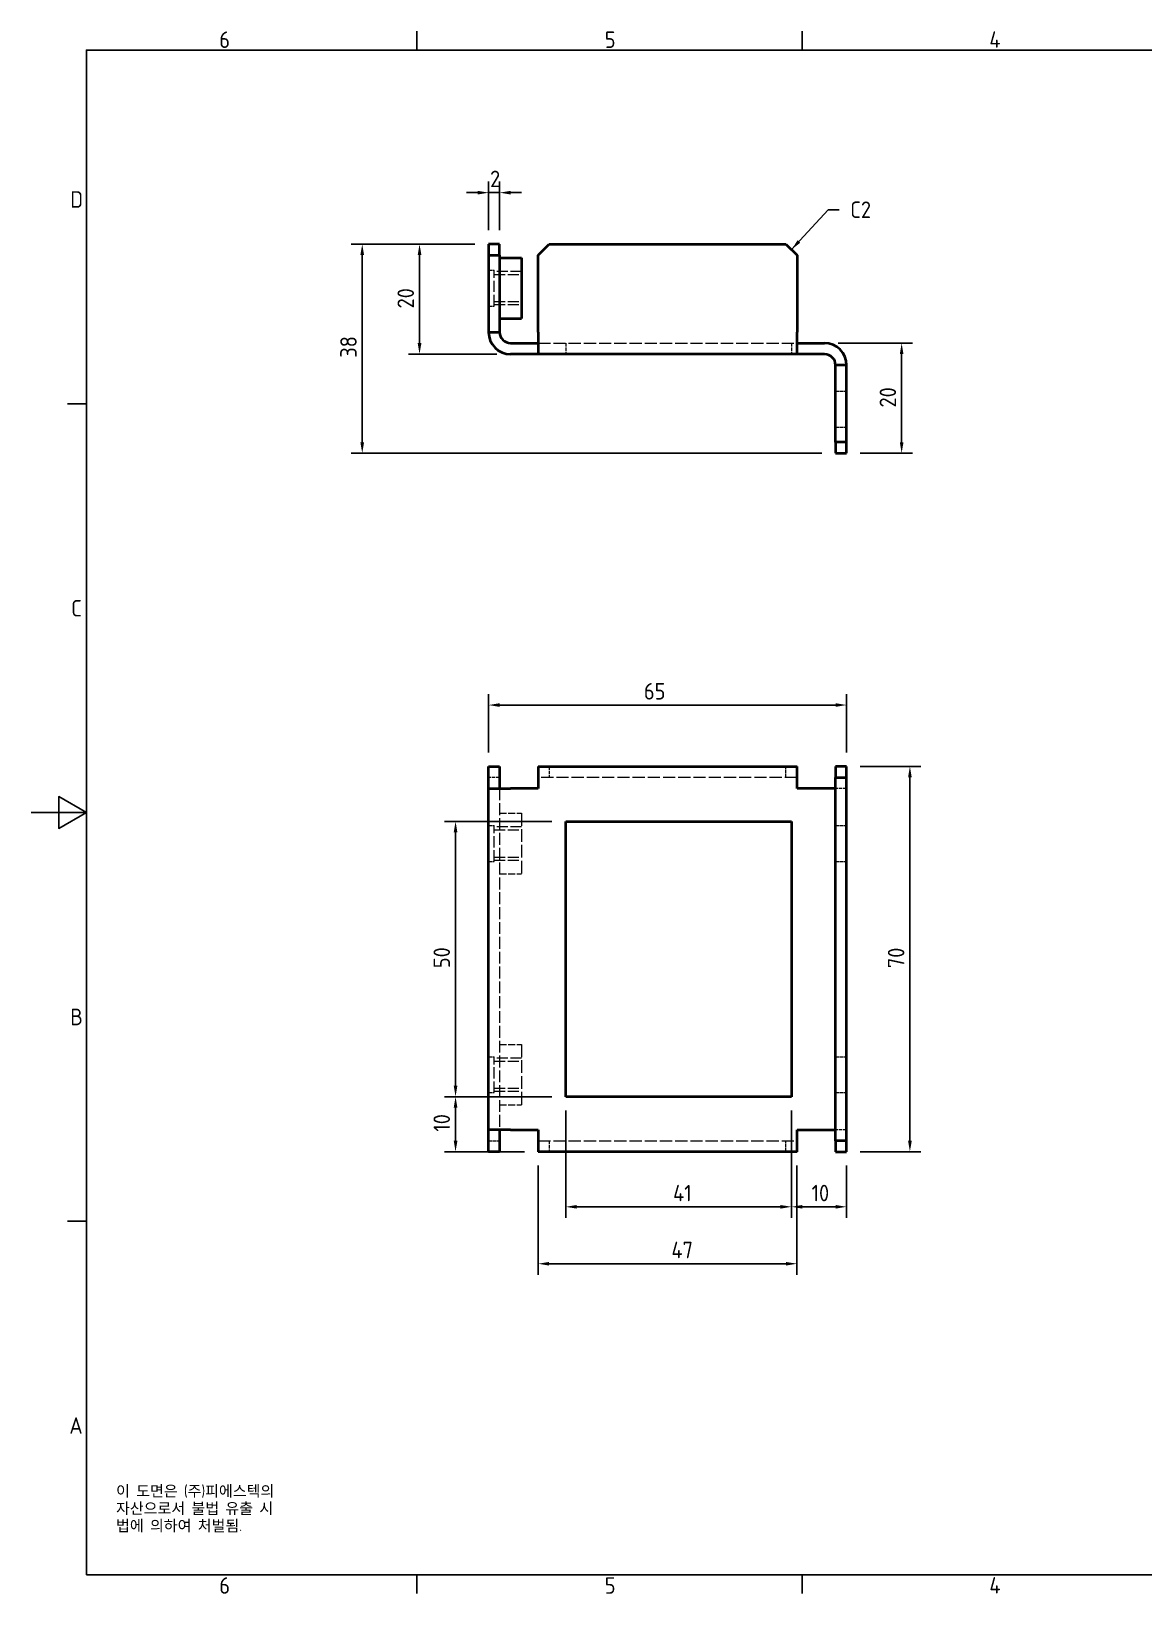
# Model space of a CAD drawing. Header units: millimetres. Extents: x 0 to 420, y 0 to 297.
# Drawn here: x 0 to 202, y 6.6 to 290.4 of the extents above; entities that cross this region are included whole.
import ezdxf

# ---------------------------------------------------------------- set-up
doc = ezdxf.new("R2010")
doc.units = ezdxf.units.MM
doc.linetypes.add('DASHED', pattern=[0.2067, 0.1654, -0.0413])
doc.layers.get('0').update_dxf_attribs({"color": 3, "lineweight": 25})
for name, color, linetype, lineweight in [('가려진 것(ISO)', 2, 'DASHED', 18), ('가시적인 것(ISO)', 3, 'Continuous', 40), ('경계(ISO)', 7, 'Continuous', 25), ('기호(ISO)', 5, 'Continuous', 25), ('치수(ISO)', 2, 'Continuous', 25)]:
    doc.layers.add(name, color=color, linetype=linetype, lineweight=lineweight)
doc.styles.add('문자 텍스트_M2B', font='isocp.shx')
doc.styles.add('문자 텍스트_PSTEK_POSCO', font='isocp.shx')
doc.styles.add('치수 텍스트_PSTEK_POSCO', font='isocp.shx')
doc.dimstyles.new('치수_PSTEK_POSCO', dxfattribs={"dimtxt": 3, "dimasz": 2, "dimexe": 2, "dimexo": 2.5, "dimgap": 1, "dimtad": 1, "dimrnd": 1e-08, "dimdsep": 46, "dimtxsty": '치수 텍스트_PSTEK_POSCO', "dimcen": 0.09, "dimdle": 10, "dimclrd": 7, "dimclre": 7, "dimclrt": 2, "dimadec": 1, "dimazin": 2, "dimtfac": 1, "dimtmove": 0, "dimatfit": 3, "dimfxl": 0, "dimtolj": 1, "dimlwd": -1, "dimlwe": -1, "dimarcsym": 0})
doc.dimstyles.new('치수_PSTEK_POSCO$7', dxfattribs={"dimtxt": 3, "dimasz": 2, "dimexe": 2, "dimexo": 2.5, "dimgap": 1, "dimtad": 1, "dimrnd": 1e-08, "dimdsep": 46, "dimtxsty": '치수 텍스트_PSTEK_POSCO', "dimcen": 0.09, "dimdle": 10, "dimclrd": 7, "dimclre": 7, "dimclrt": 2, "dimadec": 1, "dimazin": 2, "dimtfac": 1, "dimtmove": 0, "dimatfit": 3, "dimfxl": 0, "dimtolj": 1, "dimlwd": -1, "dimlwe": -1, "dimarcsym": 0})

# ---------------------------------------------------------------- blocks, each defined once
blk = doc.blocks.new('경계 Default Border')
at = {"layer": '경계(ISO)'}
for p, q in [((70, 287), (70, 290.4)), ((140, 287), (140, 290.4)), ((10, 222.75), (6.6, 222.75)), ((10, 74.25), (6.6, 74.25)), ((70, 10), (70, 6.6)), ((140, 10), (140, 6.6))]:
    blk.add_line(p, q, dxfattribs=at)
at = {"layer": '경계(ISO)', "flags": 128}
for points in [[(10, 10), (10, 287), (410, 287), (410, 10), (10, 10)], [(0, 148.5), (10, 148.5), (5, 151.39), (5, 145.61), (10, 148.5)]]:
    blk.add_lwpolyline(points, dxfattribs=at)
at = {"layer": '경계(ISO)', "color": 2, "char_height": 3, "attachment_point": 7, "style": '문자 텍스트_M2B'}
for s, insert in [('6', (34.14, 287.37)), ('5', (104.14, 287.37)), ('4', (173.97, 287.4)), ('D', (7.08, 258.35)), ('C', (7.24, 184.1)), ('B', (7.08, 109.85)), ('A', (6.91, 35.62)), ('6', (34.14, 6.57)), ('5', (104.14, 6.57)), ('4', (173.97, 6.6))]:
    blk.add_mtext(s, dxfattribs=dict(at, insert=insert))
blk = doc.blocks.new('*D23')
at = {"layer": 'Defpoints', "color": 0, "transparency": 16777216}
for p in [(148.04, 168.01), (83.04, 156.86), (148.04, 156.86)]:
    blk.add_point(p, dxfattribs=at)
at = {"layer": '치수(ISO)', "color": 7, "transparency": 16777216}
for p, q in [((83.04, 159.36), (83.04, 170.01)), ((85.04, 168.01), (146.04, 168.01)), ((148.04, 159.36), (148.04, 170.01))]:
    blk.add_line(p, q, dxfattribs=at)
for points in [[(85.04, 168.34), (85.04, 167.68), (83.04, 168.01)], [(146.04, 168.34), (146.04, 167.68), (148.04, 168.01)]]:
    blk.add_solid(points, dxfattribs=at)
at = {"layer": '치수(ISO)', "color": 2, "transparency": 16777216, "insert": (111.24, 170.51), "char_height": 3, "attachment_point": 4, "style": '치수 텍스트_PSTEK_POSCO'}
blk.add_mtext('\\A1;65', dxfattribs=at)
blk = doc.blocks.new('*D24')
at = {"layer": 'Defpoints', "color": 0, "transparency": 16777216}
for p in [(148.04, 156.86), (148.04, 86.86), (159.54, 86.86)]:
    blk.add_point(p, dxfattribs=at)
at = {"layer": '치수(ISO)', "color": 7, "transparency": 16777216}
for p, q in [((150.54, 156.86), (161.54, 156.86)), ((159.54, 154.86), (159.54, 88.86)), ((150.54, 86.86), (161.54, 86.86))]:
    blk.add_line(p, q, dxfattribs=at)
for points in [[(159.21, 154.86), (159.88, 154.86), (159.54, 156.86)], [(159.21, 88.86), (159.88, 88.86), (159.54, 86.86)]]:
    blk.add_solid(points, dxfattribs=at)
at = {"layer": '치수(ISO)', "color": 2, "transparency": 16777216, "insert": (157.04, 120.21), "char_height": 3, "attachment_point": 4, "rotation": 90, "style": '치수 텍스트_PSTEK_POSCO'}
blk.add_mtext('\\A1;70', dxfattribs=at)
blk = doc.blocks.new('*D25')
at = {"layer": 'Defpoints', "color": 0, "transparency": 16777216}
for p in [(97.04, 96.86), (138.04, 96.86), (97.04, 76.86)]:
    blk.add_point(p, dxfattribs=at)
at = {"layer": '치수(ISO)', "color": 7, "transparency": 16777216}
for p, q in [((97.04, 94.36), (97.04, 74.86)), ((138.04, 94.36), (138.04, 74.86)), ((136.04, 76.86), (99.04, 76.86))]:
    blk.add_line(p, q, dxfattribs=at)
for points in [[(99.04, 77.19), (99.04, 76.53), (97.04, 76.86)], [(136.04, 77.19), (136.04, 76.53), (138.04, 76.86)]]:
    blk.add_solid(points, dxfattribs=at)
at = {"layer": '치수(ISO)', "color": 2, "transparency": 16777216, "insert": (116.54, 79.36), "char_height": 3, "attachment_point": 4, "style": '치수 텍스트_PSTEK_POSCO'}
blk.add_mtext('\\A1;41', dxfattribs=at)
blk = doc.blocks.new('*D26')
at = {"layer": 'Defpoints', "color": 0, "transparency": 16777216}
for p in [(77.04, 146.86), (97.04, 146.86), (97.04, 96.86)]:
    blk.add_point(p, dxfattribs=at)
at = {"layer": '치수(ISO)', "color": 7, "transparency": 16777216}
for p, q in [((94.54, 146.86), (75.04, 146.86)), ((77.04, 98.86), (77.04, 144.86)), ((94.54, 96.86), (75.04, 96.86))]:
    blk.add_line(p, q, dxfattribs=at)
for points in [[(76.71, 144.86), (77.38, 144.86), (77.04, 146.86)], [(76.71, 98.86), (77.38, 98.86), (77.04, 96.86)]]:
    blk.add_solid(points, dxfattribs=at)
at = {"layer": '치수(ISO)', "color": 2, "transparency": 16777216, "insert": (74.54, 120.21), "char_height": 3, "attachment_point": 4, "rotation": 90, "style": '치수 텍스트_PSTEK_POSCO'}
blk.add_mtext('\\A1;50', dxfattribs=at)
blk = doc.blocks.new('*D27')
at = {"layer": 'Defpoints', "color": 0, "transparency": 16777216}
for p in [(70.5, 251.75), (83.04, 251.75), (87.04, 231.75)]:
    blk.add_point(p, dxfattribs=at)
at = {"layer": '치수(ISO)', "color": 7, "transparency": 16777216}
for p, q in [((80.54, 251.75), (68.5, 251.75)), ((70.5, 233.75), (70.5, 249.75)), ((84.54, 231.75), (68.5, 231.75))]:
    blk.add_line(p, q, dxfattribs=at)
for points in [[(70.17, 249.75), (70.84, 249.75), (70.5, 251.75)], [(70.17, 233.75), (70.84, 233.75), (70.5, 231.75)]]:
    blk.add_solid(points, dxfattribs=at)
at = {"layer": '치수(ISO)', "color": 2, "transparency": 16777216, "insert": (68, 240.06), "char_height": 3, "attachment_point": 4, "rotation": 90, "style": '치수 텍스트_PSTEK_POSCO'}
blk.add_mtext('\\A1;20', dxfattribs=at)
blk = doc.blocks.new('*D28')
at = {"layer": 'Defpoints', "color": 0, "transparency": 16777216}
for p in [(144.04, 233.75), (148.04, 213.75), (158.04, 213.75)]:
    blk.add_point(p, dxfattribs=at)
at = {"layer": '치수(ISO)', "color": 7, "transparency": 16777216}
for p, q in [((146.54, 233.75), (160.04, 233.75)), ((158.04, 231.75), (158.04, 215.75)), ((150.54, 213.75), (160.04, 213.75))]:
    blk.add_line(p, q, dxfattribs=at)
for points in [[(157.71, 231.75), (158.38, 231.75), (158.04, 233.75)], [(157.71, 215.75), (158.38, 215.75), (158.04, 213.75)]]:
    blk.add_solid(points, dxfattribs=at)
at = {"layer": '치수(ISO)', "color": 2, "transparency": 16777216, "insert": (155.54, 222.06), "char_height": 3, "attachment_point": 4, "rotation": 90, "style": '치수 텍스트_PSTEK_POSCO'}
blk.add_mtext('\\A1;20', dxfattribs=at)
blk = doc.blocks.new('*D29')
at = {"layer": 'Defpoints', "color": 0, "transparency": 16777216}
for p in [(92.04, 86.86), (139.04, 86.86), (92.04, 66.52)]:
    blk.add_point(p, dxfattribs=at)
at = {"layer": '치수(ISO)', "color": 7, "transparency": 16777216}
for p, q in [((92.04, 84.36), (92.04, 64.52)), ((139.04, 84.36), (139.04, 64.52)), ((137.04, 66.52), (94.04, 66.52))]:
    blk.add_line(p, q, dxfattribs=at)
for points in [[(94.04, 66.85), (94.04, 66.19), (92.04, 66.52)], [(137.04, 66.85), (137.04, 66.19), (139.04, 66.52)]]:
    blk.add_solid(points, dxfattribs=at)
at = {"layer": '치수(ISO)', "color": 2, "transparency": 16777216, "insert": (116.24, 69.02), "char_height": 3, "attachment_point": 4, "style": '치수 텍스트_PSTEK_POSCO'}
blk.add_mtext('\\A1;47', dxfattribs=at)
blk = doc.blocks.new('*D30')
at = {"layer": 'Defpoints', "color": 0, "transparency": 16777216}
for p in [(77.04, 96.86), (97.04, 96.86), (92.04, 86.86)]:
    blk.add_point(p, dxfattribs=at)
at = {"layer": '치수(ISO)', "color": 7, "transparency": 16777216}
for p, q in [((94.54, 96.86), (75.04, 96.86)), ((77.04, 88.86), (77.04, 94.86)), ((89.54, 86.86), (75.04, 86.86))]:
    blk.add_line(p, q, dxfattribs=at)
for points in [[(76.71, 94.86), (77.38, 94.86), (77.04, 96.86)], [(76.71, 88.86), (77.38, 88.86), (77.04, 86.86)]]:
    blk.add_solid(points, dxfattribs=at)
at = {"layer": '치수(ISO)', "color": 2, "transparency": 16777216, "insert": (74.54, 90.51), "char_height": 3, "attachment_point": 4, "rotation": 90, "style": '치수 텍스트_PSTEK_POSCO'}
blk.add_mtext('\\A1;10', dxfattribs=at)
blk = doc.blocks.new('*D31')
at = {"layer": 'Defpoints', "color": 0, "transparency": 16777216}
for p in [(138.04, 96.86), (148.04, 86.86), (148.04, 76.86)]:
    blk.add_point(p, dxfattribs=at)
at = {"layer": '치수(ISO)', "color": 7, "transparency": 16777216}
for p, q in [((138.04, 94.36), (138.04, 74.86)), ((148.04, 84.36), (148.04, 74.86)), ((140.04, 76.86), (146.04, 76.86))]:
    blk.add_line(p, q, dxfattribs=at)
for points in [[(140.04, 77.19), (140.04, 76.53), (138.04, 76.86)], [(146.04, 77.19), (146.04, 76.53), (148.04, 76.86)]]:
    blk.add_solid(points, dxfattribs=at)
at = {"layer": '치수(ISO)', "color": 2, "transparency": 16777216, "insert": (141.69, 79.36), "char_height": 3, "attachment_point": 4, "style": '치수 텍스트_PSTEK_POSCO'}
blk.add_mtext('\\A1;10', dxfattribs=at)
blk = doc.blocks.new('*D32')
at = {"layer": 'Defpoints', "color": 0, "transparency": 16777216}
for p in [(85.04, 261.09), (83.04, 251.75), (85.04, 251.75)]:
    blk.add_point(p, dxfattribs=at)
at = {"layer": '치수(ISO)', "color": 7, "transparency": 16777216}
for p, q in [((83.04, 254.25), (83.04, 263.09)), ((85.04, 254.25), (85.04, 263.09)), ((81.04, 261.09), (79.04, 261.09)), ((83.04, 261.09), (85.04, 261.09)), ((87.04, 261.09), (89.04, 261.09))]:
    blk.add_line(p, q, dxfattribs=at)
for points in [[(81.04, 261.42), (81.04, 260.75), (83.04, 261.09)], [(87.04, 261.42), (87.04, 260.75), (85.04, 261.09)]]:
    blk.add_solid(points, dxfattribs=at)
at = {"layer": '치수(ISO)', "color": 2, "transparency": 16777216, "insert": (83.31, 263.59), "char_height": 3, "attachment_point": 4, "style": '치수 텍스트_PSTEK_POSCO'}
blk.add_mtext('\\A1;2', dxfattribs=at)
blk = doc.blocks.new('*D33')
at = {"layer": 'Defpoints', "color": 0, "transparency": 16777216}
for p in [(83.04, 251.75), (60.1, 213.75), (146.04, 213.75)]:
    blk.add_point(p, dxfattribs=at)
at = {"layer": '치수(ISO)', "color": 7, "transparency": 16777216}
for p, q in [((80.54, 251.75), (58.1, 251.75)), ((60.1, 249.75), (60.1, 215.75)), ((143.54, 213.75), (58.1, 213.75))]:
    blk.add_line(p, q, dxfattribs=at)
for points in [[(59.76, 249.75), (60.43, 249.75), (60.1, 251.75)], [(59.76, 215.75), (60.43, 215.75), (60.1, 213.75)]]:
    blk.add_solid(points, dxfattribs=at)
at = {"layer": '치수(ISO)', "color": 2, "transparency": 16777216, "insert": (57.6, 231.1), "char_height": 3, "attachment_point": 4, "rotation": 90, "style": '치수 텍스트_PSTEK_POSCO'}
blk.add_mtext('\\A1;38', dxfattribs=at)

msp = doc.modelspace()

# ---------------------------------------------------------------- linework, layer by layer
at = {"layer": '가려진 것(ISO)', "ltscale": 1.904597}
for p, q in [((83.043, 246.999), (84.043, 246.999)), ((83.043, 240.499), (84.043, 240.499)), ((83.043, 146.11), (84.043, 146.11)), ((83.043, 139.61), (84.043, 139.61)), ((83.043, 104.11), (84.043, 104.11)), ((83.043, 97.61), (84.043, 97.61))]:
    msp.add_line(p, q, dxfattribs=at)
at = {"layer": '가려진 것(ISO)', "ltscale": 12.349028}
for p, q in [((84.043, 240.499), (84.043, 246.999)), ((84.043, 139.61), (84.043, 146.11)), ((84.043, 97.61), (84.043, 104.11))]:
    msp.add_line(p, q, dxfattribs=at)
at = {"layer": '가려진 것(ISO)', "ltscale": 12.094824}
for p, q in [((89.043, 246.749), (84.043, 246.749)), ((84.043, 246.208), (89.043, 246.208)), ((84.043, 241.291), (89.043, 241.291)), ((84.043, 240.749), (89.043, 240.749)), ((89.043, 145.86), (84.043, 145.86)), ((84.043, 145.318), (89.043, 145.318)), ((84.043, 140.401), (89.043, 140.401)), ((84.043, 139.86), (89.043, 139.86)), ((89.043, 103.86), (84.043, 103.86)), ((84.043, 103.318), (89.043, 103.318)), ((84.043, 98.401), (89.043, 98.401)), ((84.043, 97.86), (89.043, 97.86))]:
    msp.add_line(p, q, dxfattribs=at)
at = {"layer": '가려진 것(ISO)', "ltscale": 13.375452}
for p, q in [((92.043, 233.749), (139.043, 233.749)), ((139.043, 154.86), (92.043, 154.86)), ((92.043, 88.86), (139.043, 88.86))]:
    msp.add_line(p, q, dxfattribs=at)
at = {"layer": '가려진 것(ISO)', "ltscale": 3.809293}
for p, q in [((97.043, 233.749), (97.043, 231.749)), ((138.043, 233.749), (138.043, 231.749)), ((146.043, 224.999), (148.043, 224.999)), ((146.043, 218.499), (148.043, 218.499)), ((94.043, 156.86), (94.043, 154.86)), ((137.043, 154.86), (137.043, 156.86)), ((85.043, 154.86), (83.043, 154.86)), ((148.043, 152.86), (146.043, 152.86)), ((146.043, 146.11), (148.043, 146.11)), ((146.043, 139.61), (148.043, 139.61)), ((146.043, 104.11), (148.043, 104.11)), ((146.043, 97.61), (148.043, 97.61)), ((148.043, 90.86), (146.043, 90.86)), ((83.043, 88.86), (85.043, 88.86)), ((94.043, 88.86), (94.043, 86.86)), ((137.043, 86.86), (137.043, 88.86))]:
    msp.add_line(p, q, dxfattribs=at)
at = {"layer": '가려진 것(ISO)', "ltscale": 13.041375}
msp.add_line((85.043, 152.86), (85.043, 90.86), dxfattribs=at)
at = {"layer": '가려진 것(ISO)', "ltscale": 7.618686}
for p, q in [((85.043, 148.36), (89.043, 148.36)), ((85.043, 137.36), (89.043, 137.36)), ((85.043, 106.36), (89.043, 106.36)), ((85.043, 95.36), (89.043, 95.36))]:
    msp.add_line(p, q, dxfattribs=at)
at = {"layer": '가려진 것(ISO)', "ltscale": 13.932237}
for p, q in [((89.043, 148.36), (89.043, 137.36)), ((89.043, 106.36), (89.043, 95.36))]:
    msp.add_line(p, q, dxfattribs=at)
at = {"layer": '가시적인 것(ISO)'}
for p, q in [((83.043, 251.749), (83.043, 249.749)), ((85.043, 251.749), (83.043, 251.749)), ((85.043, 249.749), (85.043, 251.749)), ((92.043, 249.749), (94.043, 251.749)), ((94.043, 251.749), (137.043, 251.749)), ((137.043, 251.749), (139.043, 249.749)), ((83.043, 249.749), (85.043, 249.749)), ((83.043, 249.749), (83.043, 235.749)), ((85.043, 249.749), (85.043, 235.749)), ((85.043, 249.249), (89.043, 249.249)), ((89.043, 249.249), (89.043, 238.249)), ((92.043, 235.749), (92.043, 249.749)), ((139.043, 249.749), (139.043, 235.749)), ((83.043, 235.749), (85.043, 235.749)), ((85.043, 238.249), (89.043, 238.249)), ((92.043, 235.749), (92.043, 231.749)), ((139.043, 231.749), (139.043, 235.749)), ((87.043, 233.749), (92.043, 233.749)), ((139.043, 233.749), (144.043, 233.749)), ((92.043, 231.749), (87.043, 231.749)), ((139.043, 231.749), (92.043, 231.749)), ((144.043, 231.749), (139.043, 231.749)), ((146.043, 215.749), (146.043, 229.749)), ((148.043, 229.749), (146.043, 229.749)), ((148.043, 215.749), (148.043, 229.749)), ((148.043, 215.749), (146.043, 215.749)), ((146.043, 215.749), (146.043, 213.749)), ((148.043, 213.749), (148.043, 215.749)), ((146.043, 213.749), (148.043, 213.749)), ((83.043, 156.86), (85.043, 156.86)), ((83.043, 152.86), (83.043, 156.86)), ((85.043, 156.86), (85.043, 152.86)), ((92.043, 156.86), (139.043, 156.86)), ((92.043, 156.86), (92.043, 152.86)), ((139.043, 152.86), (139.043, 156.86)), ((148.043, 156.86), (146.043, 156.86)), ((146.043, 156.86), (146.043, 154.86)), ((148.043, 154.86), (148.043, 156.86)), ((146.043, 154.86), (148.043, 154.86)), ((146.043, 88.86), (146.043, 154.86)), ((148.043, 88.86), (148.043, 154.86)), ((83.043, 152.86), (87.043, 152.86)), ((83.043, 90.86), (83.043, 152.86)), ((92.043, 152.86), (87.043, 152.86)), ((144.043, 152.86), (139.043, 152.86)), ((146.043, 152.86), (144.043, 152.86)), ((97.043, 96.86), (97.043, 146.86)), ((97.043, 146.86), (138.043, 146.86)), ((138.043, 146.86), (138.043, 96.86)), ((138.043, 96.86), (97.043, 96.86)), ((83.043, 86.86), (83.043, 90.86)), ((87.043, 90.86), (83.043, 90.86)), ((85.043, 90.86), (85.043, 86.86)), ((87.043, 90.86), (92.043, 90.86)), ((92.043, 90.86), (92.043, 86.86)), ((139.043, 86.86), (139.043, 90.86)), ((139.043, 90.86), (144.043, 90.86)), ((144.043, 90.86), (146.043, 90.86)), ((148.043, 88.86), (146.043, 88.86)), ((146.043, 88.86), (146.043, 86.86)), ((148.043, 86.86), (148.043, 88.86)), ((85.043, 86.86), (83.043, 86.86)), ((139.043, 86.86), (92.043, 86.86)), ((146.043, 86.86), (148.043, 86.86))]:
    msp.add_line(p, q, dxfattribs=at)
for centre, radius, start, end in [((87.043, 235.749), 4, 180, 270), ((87.043, 235.749), 2, 180, 270), ((144.043, 229.749), 4, 0, 90), ((144.043, 229.749), 2, 0, 90)]:
    msp.add_arc(centre, radius, start, end, dxfattribs=at)

# ---------------------------------------------------------------- block references
msp.add_blockref('경계 Default Border', (0, 0))

# ---------------------------------------------------------------- texts
at = {"layer": '기호(ISO)', "color": 2, "insert": (148.71, 257.991), "char_height": 3, "attachment_point": 4, "style": '치수 텍스트_PSTEK_POSCO'}
msp.add_mtext('{C2}', dxfattribs=at)
at = {"layer": '기호(ISO)', "color": 7, "insert": (15.395, 26.228), "char_height": 2, "width": 51.24014, "attachment_point": 1, "line_spacing_factor": 0.944221, "style": '문자 텍스트_PSTEK_POSCO'}
msp.add_mtext('{이 도면은 (주)피에스텍의\\P자산으로서 불법 유출 시 \\P법에 의하여 처벌됨.}', dxfattribs=at)

# ---------------------------------------------------------------- dimensions: what is measured, and where the dimension line sits
at = {"layer": '치수(ISO)', "color": 7}
for base, p1, p2, angle, override, picture, middle in [((85.043, 261.086), (83.043, 251.749), (85.043, 251.749), 180, {"dimdec": 2, "dimtp": 0, "dimtm": 0, "dimtdec": 2, "dimtofl": 1, "dimatfit": 1}, '*D32', (84.043, 261.086)), ((60.098, 213.749), (83.043, 251.749), (146.043, 213.749), 90, {"dimdec": 2, "dimtp": 0, "dimtm": 0, "dimtdec": 2, "dimtofl": 0, "dimatfit": 1}, '*D33', (60.098, 232.749)), ((70.502, 251.749), (87.043, 231.749), (83.043, 251.749), 90, {"dimdec": 2, "dimtp": 0, "dimtm": 0, "dimtdec": 2, "dimtofl": 0, "dimatfit": 1}, '*D27', (70.502, 241.749)), ((158.043, 213.749), (144.043, 233.749), (148.043, 213.749), 90, {"dimdec": 2, "dimtp": 0, "dimtm": 0, "dimtdec": 2, "dimtofl": 0, "dimatfit": 1}, '*D28', (158.043, 223.749)), ((148.043, 168.011), (83.043, 156.86), (148.043, 156.86), 180, {"dimdec": 2, "dimtp": 0, "dimtm": 0, "dimtdec": 2, "dimtofl": 0, "dimatfit": 1}, '*D23', (113.043, 168.011)), ((159.545, 86.86), (148.043, 156.86), (148.043, 86.86), 90, {"dimdec": 2, "dimtp": 0, "dimtm": 0, "dimtdec": 2, "dimtofl": 0, "dimatfit": 1}, '*D24', (159.545, 121.86)), ((77.043, 146.86), (97.043, 96.86), (97.043, 146.86), 90, {"dimdec": 2, "dimtp": 0, "dimtm": 0, "dimtdec": 2, "dimtofl": 0, "dimatfit": 1}, '*D26', (77.043, 121.86)), ((77.043, 96.86), (92.043, 86.86), (97.043, 96.86), 90, {"dimdec": 2, "dimtp": 0, "dimtm": 0, "dimtdec": 2, "dimtofl": 0, "dimatfit": 1}, '*D30', (77.043, 91.86)), ((97.043, 76.86), (138.043, 96.86), (97.043, 96.86), 180, {"dimdec": 2, "dimtp": 0, "dimtm": 0, "dimtdec": 2, "dimtofl": 0, "dimatfit": 1}, '*D25', (118.043, 76.86)), ((148.043, 76.86), (138.043, 96.86), (148.043, 86.86), 180, {"dimdec": 2, "dimtp": 0, "dimtm": 0, "dimtdec": 2, "dimtofl": 0, "dimatfit": 1}, '*D31', (143.043, 76.86)), ((92.043, 66.52), (139.043, 86.86), (92.043, 86.86), 180, {"dimdec": 2, "dimtp": 0, "dimtm": 0, "dimtdec": 2, "dimtofl": 0, "dimatfit": 1}, '*D29', (118.043, 66.52))]:
    dim = msp.add_linear_dim(base=base, p1=p1, p2=p2, angle=angle, dimstyle='치수_PSTEK_POSCO', override=override, dxfattribs=at)
    dim.commit()
    dim.dimension.update_dxf_attribs({"geometry": picture, "text_midpoint": middle, "dimtype": 160})

# ---------------------------------------------------------------- leaders
at = {"layer": '기호(ISO)', "color": 7, "annotation_type": 0, "has_hookline": 1, "hookline_direction": 0, "text_width": 3.62}
msp.add_leader([(138.043, 250.749), (144.71, 257.991), (146.71, 257.991)], dimstyle='치수_PSTEK_POSCO$7', override={"dimtad": 0}, dxfattribs=at)

doc.saveas('drawing.dxf')
